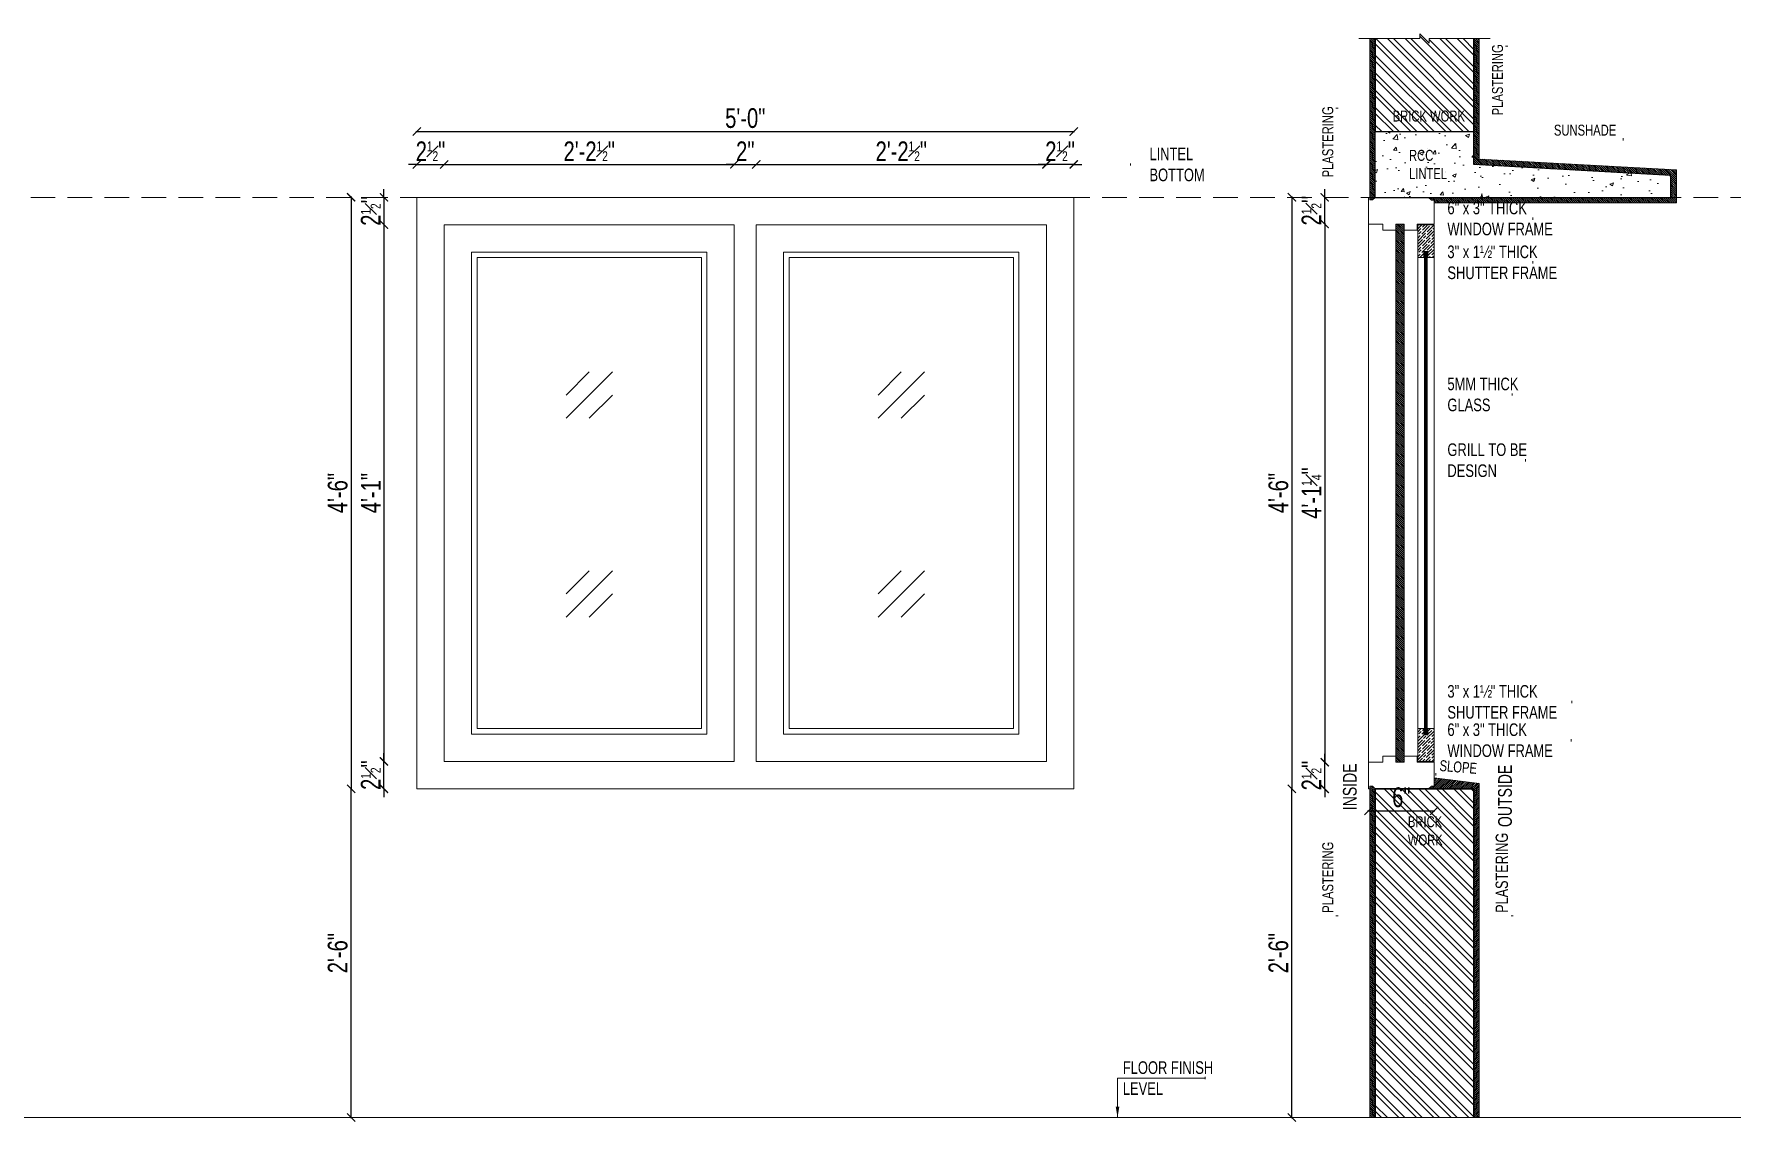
# Model space of a CAD drawing. Header units: inches. Extents: x 3365147 to 3374664, y 1380917 to 1384908.
# Drawn here: x 3372838.2 to 3372993.2, y 1381420 to 1381519.4 of the extents above; entities that cross this region are included whole.
import ezdxf

# ---------------------------------------------------------------- set-up
doc = ezdxf.new("R2010")
doc.units = ezdxf.units.IN
doc.header["$LTSCALE"] = 18
doc.header["$MEASUREMENT"] = 0
doc.header["$PDSIZE"] = -1
doc.linetypes.add('CONTINOUS', pattern=[0])
doc.linetypes.add('HIDDEN2', pattern=[0.1875, 0.125, -0.0625])
for name, color, linetype, lineweight in [('CONCRETE-00_BC', 46, 'Continuous', 25), ('CONCRETE-HATCH_BC', 43, 'Continuous', 5), ('DIM-03_BC', 1, 'Continuous', 9), ('FLOOR FINISHED LEVEL_BC', 1, 'Continuous', 20), ('GLASS-00_BC', 140, 'Continuous', 18), ('GLASS-HATCH_BC', 141, 'Continuous', 5), ('GRILL-00_BC', 150, 'CONTINOUS', 18), ('GRILL-HATCH_BC', 252, 'CONTINOUS', 5), ('LINTEL-00_BC', 41, 'HIDDEN2', 13), ('PLASTERING BAND HATCH_BC', 252, 'Continuous', 5), ('PLASTERING BAND-00_BC', 1, 'Continuous', 15), ('TEXT ARROW_BC', 4, 'Continuous', 13), ('TEXT-HEADING_BC', 2, 'Continuous', 25), ('TEXT_BC', 3, 'CONTINOUS', 18), ('WALL-00_BC', 7, 'Continuous', 30), ('WALL-9 inch BRICK HATCH_BC', 22, 'Continuous', 0), ('WALL-ZIGZAG LINE_BC', 3, 'Continuous', 13), ('WINDOWS-00_BC', 30, 'Continuous', 18), ('WINDOWS-SHUTTER_BC', 40, 'Continuous', 9), ('WINDOWS-THIN_BC', 252, 'Continuous', 5)]:
    doc.layers.add(name, color=color, linetype=linetype, lineweight=lineweight)
doc.styles.add('BC-TEXT_GENERAL', font='swisscl.ttf')
doc.styles.add('BC-WALL_DIM', font='swisscl.ttf')
doc.styles.add('BC_ROOM _DIM', font='swisscl.ttf')
doc.dimstyles.new('BC-RD2', dxfattribs={"dimscale": 0.8, "dimtxt": 6, "dimasz": 2.5, "dimexe": 4.5, "dimexo": 0, "dimgap": 1, "dimtad": 1, "dimdec": 4, "dimzin": 3, "dimdsep": 46, "dimlunit": 4, "dimtxsty": 'BC_ROOM _DIM', "dimblk": 'ARCHTICK', "dimcen": 0.0625, "dimdle": 0.25, "dimse1": 1, "dimse2": 1, "dimclrd": 8, "dimclre": 4, "dimclrt": 256, "dimadec": 0, "dimazin": 0, "dimtfac": 0.5, "dimtdec": 4, "dimtix": 1, "dimtofl": 0, "dimtmove": 2, "dimatfit": 2, "dimfxl": 0, "dimfrac": 1, "dimtolj": 1, "dimtzin": 1, "dimarcsym": 0})
doc.dimstyles.new('WALL DIM-02_BC', dxfattribs={"dimtxt": 4, "dimasz": 2, "dimexe": 4.5, "dimexo": 0, "dimgap": 1, "dimtad": 1, "dimdec": 1, "dimzin": 0, "dimdsep": 46, "dimlunit": 4, "dimtxsty": 'BC-WALL_DIM', "dimblk": 'ARCHTICK', "dimcen": 0.0625, "dimdle": 0.25, "dimse1": 1, "dimse2": 1, "dimclrd": 7, "dimclre": 4, "dimclrt": 256, "dimadec": 0, "dimazin": 0, "dimtfac": 0.5, "dimtdec": 1, "dimtix": 1, "dimtofl": 0, "dimtmove": 2, "dimatfit": 2, "dimfxl": 0, "dimfrac": 1, "dimtolj": 1, "dimtzin": 1, "dimlwd": -1, "dimarcsym": 0})

# ---------------------------------------------------------------- blocks, each defined once
blk = doc.blocks.new('ARCHTICK')
at = {"color": 0, "const_width": 0.15}
blk.add_lwpolyline([(-0.5, -0.5), (0.5, 0.5)], dxfattribs=at)
blk = doc.blocks.new('*D1562')
at = {"layer": 'Defpoints', "color": 0, "transparency": 16777216}
for p in [(3372875.62, 1381507.46), (3372873.12, 1381504.46), (3372875.62, 1381501.96)]:
    blk.add_point(p, dxfattribs=at)
at = {"layer": 'DIM-03_BC', "color": 254, "lineweight": -2, "transparency": 16777216}
for p, q in [((3372873.12, 1381507.46), (3372872.37, 1381507.46)), ((3372873.12, 1381507.46), (3372875.62, 1381507.46)), ((3372875.62, 1381507.46), (3372876.37, 1381507.46))]:
    blk.add_line(p, q, dxfattribs=at)
at = {"layer": 'DIM-03_BC', "color": 254, "lineweight": -2, "transparency": 16777216, "xscale": 0.75, "yscale": 0.75, "zscale": 0.75}
blk.add_blockref('ARCHTICK', (3372873.12, 1381507.46), dxfattribs=at)
at = {"layer": 'DIM-03_BC', "color": 254, "lineweight": -2, "transparency": 16777216, "xscale": 0.75, "yscale": 0.75, "zscale": 0.75, "rotation": 180}
blk.add_blockref('ARCHTICK', (3372875.62, 1381507.46), dxfattribs=at)
at = {"layer": 'DIM-03_BC', "transparency": 16777216, "insert": (3372874.37, 1381508.66), "char_height": 1.8, "attachment_point": 5, "style": 'BC_ROOM _DIM'}
blk.add_mtext('\\A1;2{\\H0.5x;\\S1#2;}"', dxfattribs=at)
blk = doc.blocks.new('_ArchTick')
at = {"color": 0, "linetype": 'ByBlock', "const_width": 0.15}
blk.add_lwpolyline([(-0.5, -0.5), (0.5, 0.5)], dxfattribs=at)
blk = doc.blocks.new('*D1563')
at = {"layer": 'Defpoints', "color": 0, "transparency": 16777216}
for p in [(3372902.12, 1381507.46), (3372875.62, 1381501.96), (3372902.12, 1381501.96)]:
    blk.add_point(p, dxfattribs=at)
at = {"layer": 'DIM-03_BC', "color": 254, "lineweight": -2, "transparency": 16777216}
blk.add_line((3372875.54, 1381507.46), (3372902.19, 1381507.46), dxfattribs=at)
at = {"layer": 'DIM-03_BC', "color": 254, "lineweight": -2, "transparency": 16777216, "xscale": 0.75, "yscale": 0.75, "zscale": 0.75, "rotation": 180}
blk.add_blockref('ARCHTICK', (3372875.62, 1381507.46), dxfattribs=at)
at = {"layer": 'DIM-03_BC', "color": 254, "lineweight": -2, "transparency": 16777216, "xscale": 0.75, "yscale": 0.75, "zscale": 0.75}
blk.add_blockref('ARCHTICK', (3372902.12, 1381507.46), dxfattribs=at)
at = {"layer": 'DIM-03_BC', "transparency": 16777216, "insert": (3372888.87, 1381508.66), "char_height": 1.8, "attachment_point": 5, "style": 'BC_ROOM _DIM'}
blk.add_mtext('\\A1;2\'-2{\\H0.5x;\\S1#2;}"', dxfattribs=at)
blk = doc.blocks.new('*D1564')
at = {"layer": 'Defpoints', "color": 0, "transparency": 16777216}
for p in [(3372933.12, 1381510.46), (3372873.12, 1381504.46), (3372933.12, 1381504.46)]:
    blk.add_point(p, dxfattribs=at)
at = {"layer": 'DIM-03_BC', "color": 254, "lineweight": -2, "transparency": 16777216}
blk.add_line((3372873.04, 1381510.46), (3372933.19, 1381510.46), dxfattribs=at)
at = {"layer": 'DIM-03_BC', "color": 254, "lineweight": -2, "transparency": 16777216, "xscale": 0.75, "yscale": 0.75, "zscale": 0.75, "rotation": 180}
blk.add_blockref('ARCHTICK', (3372873.12, 1381510.46), dxfattribs=at)
at = {"layer": 'DIM-03_BC', "color": 254, "lineweight": -2, "transparency": 16777216, "xscale": 0.75, "yscale": 0.75, "zscale": 0.75}
blk.add_blockref('ARCHTICK', (3372933.12, 1381510.46), dxfattribs=at)
at = {"layer": 'DIM-03_BC', "transparency": 16777216, "insert": (3372903.12, 1381511.68), "char_height": 1.8, "attachment_point": 5, "style": 'BC_ROOM _DIM'}
blk.add_mtext('\\A1;5\'-0"', dxfattribs=at)
blk = doc.blocks.new('*D1565')
at = {"layer": 'Defpoints', "color": 0, "transparency": 16777216}
for p in [(3372873.12, 1381504.46), (3372870.12, 1381501.96), (3372875.62, 1381501.96)]:
    blk.add_point(p, dxfattribs=at)
at = {"layer": 'DIM-03_BC', "color": 254, "lineweight": -2, "transparency": 16777216}
for p, q in [((3372870.12, 1381504.46), (3372870.12, 1381505.21)), ((3372870.12, 1381504.46), (3372870.12, 1381501.96)), ((3372870.12, 1381501.96), (3372870.12, 1381501.21))]:
    blk.add_line(p, q, dxfattribs=at)
at = {"layer": 'DIM-03_BC', "color": 254, "lineweight": -2, "transparency": 16777216, "xscale": 0.75, "yscale": 0.75, "zscale": 0.75}
for p, rotation in [((3372870.12, 1381504.46), 270), ((3372870.12, 1381501.96), 90)]:
    blk.add_blockref('ARCHTICK', p, dxfattribs=dict(at, rotation=rotation))
at = {"layer": 'DIM-03_BC', "transparency": 16777216, "insert": (3372868.91, 1381503.21), "char_height": 1.8, "attachment_point": 5, "rotation": 90, "style": 'BC_ROOM _DIM'}
blk.add_mtext('\\A1;2{\\H0.5x;\\S1#2;}"', dxfattribs=at)
blk = doc.blocks.new('*D1566')
at = {"layer": 'Defpoints', "color": 0, "transparency": 16777216}
for p in [(3372875.62, 1381501.96), (3372870.12, 1381452.96), (3372875.62, 1381452.96)]:
    blk.add_point(p, dxfattribs=at)
at = {"layer": 'DIM-03_BC', "color": 254, "lineweight": -2, "transparency": 16777216}
blk.add_line((3372870.12, 1381502.03), (3372870.12, 1381452.88), dxfattribs=at)
at = {"layer": 'DIM-03_BC', "color": 254, "lineweight": -2, "transparency": 16777216, "xscale": 0.75, "yscale": 0.75, "zscale": 0.75}
for p, rotation in [((3372870.12, 1381501.96), 90), ((3372870.12, 1381452.96), 270)]:
    blk.add_blockref('ARCHTICK', p, dxfattribs=dict(at, rotation=rotation))
at = {"layer": 'DIM-03_BC', "transparency": 16777216, "insert": (3372868.92, 1381477.46), "char_height": 1.8, "attachment_point": 5, "rotation": 90, "style": 'BC_ROOM _DIM'}
blk.add_mtext('\\A1;4\'-1"', dxfattribs=at)
blk = doc.blocks.new('*D1567')
at = {"layer": 'Defpoints', "color": 0, "transparency": 16777216}
for p in [(3372873.12, 1381504.46), (3372867.12, 1381450.46), (3372873.12, 1381450.46)]:
    blk.add_point(p, dxfattribs=at)
at = {"layer": 'DIM-03_BC', "color": 254, "lineweight": -2, "transparency": 16777216}
blk.add_line((3372867.12, 1381504.53), (3372867.12, 1381450.38), dxfattribs=at)
at = {"layer": 'DIM-03_BC', "color": 254, "lineweight": -2, "transparency": 16777216, "xscale": 0.75, "yscale": 0.75, "zscale": 0.75}
for p, rotation in [((3372867.12, 1381504.46), 90), ((3372867.12, 1381450.46), 270)]:
    blk.add_blockref('ARCHTICK', p, dxfattribs=dict(at, rotation=rotation))
at = {"layer": 'DIM-03_BC', "transparency": 16777216, "insert": (3372865.9, 1381477.46), "char_height": 1.8, "attachment_point": 5, "rotation": 90, "style": 'BC_ROOM _DIM'}
blk.add_mtext('\\A1;4\'-6"', dxfattribs=at)
blk = doc.blocks.new('*D1568')
at = {"layer": 'Defpoints', "color": 0, "transparency": 16777216}
for p in [(3372870.12, 1381452.96), (3372875.62, 1381452.96), (3372873.12, 1381450.46)]:
    blk.add_point(p, dxfattribs=at)
at = {"layer": 'DIM-03_BC', "color": 254, "lineweight": -2, "transparency": 16777216}
for p, q in [((3372870.12, 1381452.96), (3372870.12, 1381453.71)), ((3372870.12, 1381450.46), (3372870.12, 1381452.96)), ((3372870.12, 1381450.46), (3372870.12, 1381449.71))]:
    blk.add_line(p, q, dxfattribs=at)
at = {"layer": 'DIM-03_BC', "color": 254, "lineweight": -2, "transparency": 16777216, "xscale": 0.75, "yscale": 0.75, "zscale": 0.75}
for p, rotation in [((3372870.12, 1381452.96), 270), ((3372870.12, 1381450.46), 90)]:
    blk.add_blockref('ARCHTICK', p, dxfattribs=dict(at, rotation=rotation))
at = {"layer": 'DIM-03_BC', "transparency": 16777216, "insert": (3372868.91, 1381451.71), "char_height": 1.8, "attachment_point": 5, "rotation": 90, "style": 'BC_ROOM _DIM'}
blk.add_mtext('\\A1;2{\\H0.5x;\\S1#2;}"', dxfattribs=at)
blk = doc.blocks.new('*D1569')
at = {"layer": 'Defpoints', "color": 0, "transparency": 16777216}
for p in [(3372867.12, 1381450.46), (3372873.12, 1381450.46), (3372879.12, 1381420.46)]:
    blk.add_point(p, dxfattribs=at)
at = {"layer": 'DIM-03_BC', "color": 254, "lineweight": -2, "transparency": 16777216}
blk.add_line((3372867.12, 1381420.38), (3372867.12, 1381450.53), dxfattribs=at)
at = {"layer": 'DIM-03_BC', "color": 254, "lineweight": -2, "transparency": 16777216, "xscale": 0.75, "yscale": 0.75, "zscale": 0.75}
for p, rotation in [((3372867.12, 1381450.46), 90), ((3372867.12, 1381420.46), 270)]:
    blk.add_blockref('ARCHTICK', p, dxfattribs=dict(at, rotation=rotation))
at = {"layer": 'DIM-03_BC', "transparency": 16777216, "insert": (3372865.9, 1381435.46), "char_height": 1.8, "attachment_point": 5, "rotation": 90, "style": 'BC_ROOM _DIM'}
blk.add_mtext('\\A1;2\'-6"', dxfattribs=at)
blk = doc.blocks.new('*D1570')
at = {"layer": 'Defpoints', "color": 0, "transparency": 16777216}
for p in [(3372930.62, 1381507.46), (3372933.12, 1381504.46), (3372930.62, 1381501.96)]:
    blk.add_point(p, dxfattribs=at)
at = {"layer": 'DIM-03_BC', "color": 254, "lineweight": -2, "transparency": 16777216}
for p, q in [((3372930.62, 1381507.46), (3372929.87, 1381507.46)), ((3372933.12, 1381507.46), (3372930.62, 1381507.46)), ((3372933.12, 1381507.46), (3372933.87, 1381507.46))]:
    blk.add_line(p, q, dxfattribs=at)
at = {"layer": 'DIM-03_BC', "color": 254, "lineweight": -2, "transparency": 16777216, "xscale": 0.75, "yscale": 0.75, "zscale": 0.75}
blk.add_blockref('ARCHTICK', (3372930.62, 1381507.46), dxfattribs=at)
at = {"layer": 'DIM-03_BC', "color": 254, "lineweight": -2, "transparency": 16777216, "xscale": 0.75, "yscale": 0.75, "zscale": 0.75, "rotation": 180}
blk.add_blockref('ARCHTICK', (3372933.12, 1381507.46), dxfattribs=at)
at = {"layer": 'DIM-03_BC', "transparency": 16777216, "insert": (3372931.87, 1381508.66), "char_height": 1.8, "attachment_point": 5, "style": 'BC_ROOM _DIM'}
blk.add_mtext('\\A1;2{\\H0.5x;\\S1#2;}"', dxfattribs=at)
blk = doc.blocks.new('*D1575')
at = {"layer": 'Defpoints', "color": 0, "transparency": 16777216}
for p in [(3372904.12, 1381507.46), (3372902.12, 1381501.96), (3372904.12, 1381501.96)]:
    blk.add_point(p, dxfattribs=at)
at = {"layer": 'DIM-03_BC', "color": 254, "lineweight": -2, "transparency": 16777216}
for p, q in [((3372902.12, 1381507.46), (3372901.37, 1381507.46)), ((3372902.12, 1381507.46), (3372904.12, 1381507.46)), ((3372904.12, 1381507.46), (3372904.87, 1381507.46))]:
    blk.add_line(p, q, dxfattribs=at)
at = {"layer": 'DIM-03_BC', "color": 254, "lineweight": -2, "transparency": 16777216, "xscale": 0.75, "yscale": 0.75, "zscale": 0.75}
blk.add_blockref('ARCHTICK', (3372902.12, 1381507.46), dxfattribs=at)
at = {"layer": 'DIM-03_BC', "color": 254, "lineweight": -2, "transparency": 16777216, "xscale": 0.75, "yscale": 0.75, "zscale": 0.75, "rotation": 180}
blk.add_blockref('ARCHTICK', (3372904.12, 1381507.46), dxfattribs=at)
at = {"layer": 'DIM-03_BC', "transparency": 16777216, "insert": (3372903.12, 1381508.66), "char_height": 1.8, "attachment_point": 5, "style": 'BC_ROOM _DIM'}
blk.add_mtext('\\A1;2"', dxfattribs=at)
blk = doc.blocks.new('*D1576')
at = {"layer": 'Defpoints', "color": 0, "transparency": 16777216}
for p in [(3372966.04, 1381450.71), (3372960.04, 1381450.46), (3372966.04, 1381448.46)]:
    blk.add_point(p, dxfattribs=at)
at = {"layer": 'DIM-03_BC', "color": 254, "lineweight": -2, "transparency": 16777216}
blk.add_line((3372959.96, 1381448.46), (3372966.11, 1381448.46), dxfattribs=at)
at = {"layer": 'DIM-03_BC', "color": 254, "lineweight": -2, "transparency": 16777216, "xscale": 0.75, "yscale": 0.75, "zscale": 0.75, "rotation": 180}
blk.add_blockref('ARCHTICK', (3372960.04, 1381448.46), dxfattribs=at)
at = {"layer": 'DIM-03_BC', "color": 254, "lineweight": -2, "transparency": 16777216, "xscale": 0.75, "yscale": 0.75, "zscale": 0.75}
blk.add_blockref('ARCHTICK', (3372966.04, 1381448.46), dxfattribs=at)
at = {"layer": 'DIM-03_BC', "transparency": 16777216, "insert": (3372963.04, 1381449.68), "char_height": 1.8, "attachment_point": 5, "style": 'BC_ROOM _DIM'}
blk.add_mtext('\\A1;6"', dxfattribs=at)
blk = doc.blocks.new('*D1577')
at = {"layer": 'Defpoints', "color": 0, "transparency": 16777216}
for p in [(3372960.04, 1381504.46), (3372953.04, 1381450.46), (3372960.04, 1381450.46)]:
    blk.add_point(p, dxfattribs=at)
at = {"layer": 'DIM-03_BC', "color": 254, "lineweight": -2, "transparency": 16777216}
blk.add_line((3372953.04, 1381504.53), (3372953.04, 1381450.38), dxfattribs=at)
at = {"layer": 'DIM-03_BC', "color": 254, "lineweight": -2, "transparency": 16777216, "xscale": 0.75, "yscale": 0.75, "zscale": 0.75}
for p, rotation in [((3372953.04, 1381504.46), 90), ((3372953.04, 1381450.46), 270)]:
    blk.add_blockref('ARCHTICK', p, dxfattribs=dict(at, rotation=rotation))
at = {"layer": 'DIM-03_BC', "transparency": 16777216, "insert": (3372951.82, 1381477.46), "char_height": 1.8, "attachment_point": 5, "rotation": 90, "style": 'BC_ROOM _DIM'}
blk.add_mtext('\\A1;4\'-6"', dxfattribs=at)
blk = doc.blocks.new('*D1578')
at = {"layer": 'Defpoints', "color": 0, "transparency": 16777216}
for p in [(3372960.04, 1381502.02), (3372956.04, 1381452.89), (3372960.04, 1381452.89)]:
    blk.add_point(p, dxfattribs=at)
at = {"layer": 'DIM-03_BC', "color": 254, "lineweight": -2, "transparency": 16777216}
blk.add_line((3372956.04, 1381502.09), (3372956.04, 1381452.82), dxfattribs=at)
at = {"layer": 'DIM-03_BC', "color": 254, "lineweight": -2, "transparency": 16777216, "xscale": 0.75, "yscale": 0.75, "zscale": 0.75}
for p, rotation in [((3372956.04, 1381502.02), 90), ((3372956.04, 1381452.89), 270)]:
    blk.add_blockref('ARCHTICK', p, dxfattribs=dict(at, rotation=rotation))
at = {"layer": 'DIM-03_BC', "transparency": 16777216, "insert": (3372954.84, 1381477.46), "char_height": 1.8, "attachment_point": 5, "rotation": 90, "style": 'BC_ROOM _DIM'}
blk.add_mtext('\\A1;4\'-1{\\H0.5x;\\S1#4;}"', dxfattribs=at)
blk = doc.blocks.new('*D1579')
at = {"layer": 'Defpoints', "color": 0, "transparency": 16777216}
for p in [(3372956.04, 1381504.46), (3372960.04, 1381504.46), (3372960.04, 1381502.02)]:
    blk.add_point(p, dxfattribs=at)
at = {"layer": 'DIM-03_BC', "color": 254, "lineweight": -2, "transparency": 16777216}
for p, q in [((3372956.04, 1381504.46), (3372956.04, 1381505.21)), ((3372956.04, 1381502.02), (3372956.04, 1381504.46)), ((3372956.04, 1381502.02), (3372956.04, 1381501.27))]:
    blk.add_line(p, q, dxfattribs=at)
at = {"layer": 'DIM-03_BC', "color": 254, "lineweight": -2, "transparency": 16777216, "xscale": 0.75, "yscale": 0.75, "zscale": 0.75}
for p, rotation in [((3372956.04, 1381504.46), 270), ((3372956.04, 1381502.02), 90)]:
    blk.add_blockref('ARCHTICK', p, dxfattribs=dict(at, rotation=rotation))
at = {"layer": 'DIM-03_BC', "transparency": 16777216, "insert": (3372954.83, 1381503.24), "char_height": 1.8, "attachment_point": 5, "rotation": 90, "style": 'BC_ROOM _DIM'}
blk.add_mtext('\\A1;2{\\H0.5x;\\S1#2;}"', dxfattribs=at)
blk = doc.blocks.new('*D1580')
at = {"layer": 'Defpoints', "color": 0, "transparency": 16777216}
for p in [(3372956.04, 1381452.89), (3372960.04, 1381452.89), (3372960.04, 1381450.46)]:
    blk.add_point(p, dxfattribs=at)
at = {"layer": 'DIM-03_BC', "color": 254, "lineweight": -2, "transparency": 16777216}
for p, q in [((3372956.04, 1381452.89), (3372956.04, 1381453.64)), ((3372956.04, 1381450.46), (3372956.04, 1381452.89)), ((3372956.04, 1381450.46), (3372956.04, 1381449.71))]:
    blk.add_line(p, q, dxfattribs=at)
at = {"layer": 'DIM-03_BC', "color": 254, "lineweight": -2, "transparency": 16777216, "xscale": 0.75, "yscale": 0.75, "zscale": 0.75}
for p, rotation in [((3372956.04, 1381452.89), 270), ((3372956.04, 1381450.46), 90)]:
    blk.add_blockref('ARCHTICK', p, dxfattribs=dict(at, rotation=rotation))
at = {"layer": 'DIM-03_BC', "transparency": 16777216, "insert": (3372954.83, 1381451.67), "char_height": 1.8, "attachment_point": 5, "rotation": 90, "style": 'BC_ROOM _DIM'}
blk.add_mtext('\\A1;2{\\H0.5x;\\S1#2;}"', dxfattribs=at)
blk = doc.blocks.new('*D1581')
at = {"layer": 'Defpoints', "color": 0, "transparency": 16777216}
for p in [(3372953.04, 1381450.46), (3372960.04, 1381450.46), (3372960.04, 1381420.46)]:
    blk.add_point(p, dxfattribs=at)
at = {"layer": 'DIM-03_BC', "color": 254, "lineweight": -2, "transparency": 16777216}
blk.add_line((3372953.04, 1381420.38), (3372953.04, 1381450.53), dxfattribs=at)
at = {"layer": 'DIM-03_BC', "color": 254, "lineweight": -2, "transparency": 16777216, "xscale": 0.75, "yscale": 0.75, "zscale": 0.75}
for p, rotation in [((3372953.04, 1381450.46), 90), ((3372953.04, 1381420.46), 270)]:
    blk.add_blockref('ARCHTICK', p, dxfattribs=dict(at, rotation=rotation))
at = {"layer": 'DIM-03_BC', "transparency": 16777216, "insert": (3372951.82, 1381435.46), "char_height": 1.8, "attachment_point": 5, "rotation": 90, "style": 'BC_ROOM _DIM'}
blk.add_mtext('\\A1;2\'-6"', dxfattribs=at)
blk = doc.blocks.new('*D1673')
at = {"layer": 'Defpoints', "color": 0, "transparency": 16777216}
for p in [(3372930.62, 1381507.46), (3372904.12, 1381501.96), (3372930.62, 1381501.96)]:
    blk.add_point(p, dxfattribs=at)
at = {"layer": 'DIM-03_BC', "color": 254, "lineweight": -2, "transparency": 16777216}
blk.add_line((3372904.04, 1381507.46), (3372930.69, 1381507.46), dxfattribs=at)
at = {"layer": 'DIM-03_BC', "color": 254, "lineweight": -2, "transparency": 16777216, "xscale": 0.75, "yscale": 0.75, "zscale": 0.75, "rotation": 180}
blk.add_blockref('ARCHTICK', (3372904.12, 1381507.46), dxfattribs=at)
at = {"layer": 'DIM-03_BC', "color": 254, "lineweight": -2, "transparency": 16777216, "xscale": 0.75, "yscale": 0.75, "zscale": 0.75}
blk.add_blockref('ARCHTICK', (3372930.62, 1381507.46), dxfattribs=at)
at = {"layer": 'DIM-03_BC', "transparency": 16777216, "insert": (3372917.37, 1381508.66), "char_height": 1.8, "attachment_point": 5, "style": 'BC_ROOM _DIM'}
blk.add_mtext('\\A1;2\'-2{\\H0.5x;\\S1#2;}"', dxfattribs=at)

msp = doc.modelspace()

# ---------------------------------------------------------------- hatches: boundary and pattern name
at = {"layer": 'CONCRETE-HATCH_BC', "transparency": 33554687}
h = msp.add_hatch(dxfattribs=at)
h.set_pattern_fill('AR-CONC', color=256, scale=0.5)
h.set_pattern_definition([(50, (3397011.331, 1389680.3642), (3.5863009, -0.31376067), [0.375, -4.125]), (355, (3397011.331, 1389680.3642), (-0.69375667, 3.76096067), [0.3, -3.3]), (100.451444, (3397011.63, 1389680.338), (2.89254423, 3.44719995), [0.31870096, -3.50571056]), (46.1842, (3397011.331, 1389681.364), (5.33620665, -0.8275964), [0.5625, -6.1875]), (96.635635, (3397011.7757, 1389681.295), (4.6733097, 4.870593), [0.4780517, -5.2585688]), (351.184164, (3397011.331, 1389681.364), (4.6733097, 4.870593), [0.45, -4.95]), (21, (3397011.831, 1389681.1142), (2.98453526, -2.01309445), [0.375, -4.125]), (326, (3397011.831, 1389681.1142), (1.21657666, 3.6257502), [0.3, -3.3]), (71.451445, (3397012.0797, 1389680.9464), (4.2011119, 1.61265576), [0.31870095, -3.50571056]), (37.5, (3397011.331, 1389680.3642), (0.060799277, 1.66446927), [0, -3.26, 0, -3.35, 0, -3.3125]), (7.5, (3397011.331, 1389680.3642), (1.31534769, 1.97205856), [0, -1.91, 0, -3.185, 0, -1.2625]), (327.5, (3397010.216, 1389680.3642), (2.66911218, -0.11277436), [0, -1.25, 0, -3.9, 0, -5.175]), (317.5, (3397009.716, 1389680.3642), (2.91593085, 0.50052491), [0, -1.625, 0, -2.59, 0, -3.675])])
h.paths.add_polyline_path([(3372969.66207, 1381510.4553), (3372960.66207, 1381510.4553), (3372960.66207, 1381504.4553), (3372987.66207, 1381504.4553), (3372987.60669, 1381506.45838), (3372969.66207, 1381507.4553)])
at = {"layer": 'GLASS-HATCH_BC', "transparency": 33554687}
h = msp.add_hatch(dxfattribs=at)
h.set_pattern_fill('ANSI31', color=256, scale=0.75, angle=-90)
h.set_pattern_definition([(315, (3477067.42956, 1140061.75498), (0.066291260736, 0.066291260736), [])])
h.paths.add_polyline_path([(3372965.16207, 1381455.4553), (3372965.41207, 1381455.4553), (3372965.41207, 1381499.4553), (3372965.16207, 1381499.4553)])
at = {"layer": 'GRILL-HATCH_BC', "transparency": 33554687}
h = msp.add_hatch(dxfattribs=at)
h.set_pattern_fill('ANSI31', color=256, angle=-90)
h.set_pattern_definition([(315, (3477066.99206, 1140053.25498), (0.08838834765, 0.08838834765), [])])
h.paths.add_polyline_path([(3372962.53707, 1381452.8928), (3372963.28707, 1381452.8928), (3372963.28707, 1381502.0178), (3372962.53707, 1381502.0178)])
at = {"layer": 'PLASTERING BAND HATCH_BC', "transparency": 33554687}
h = msp.add_hatch(dxfattribs=at)
h.set_pattern_fill('ANSI31', color=256, angle=-90)
h.set_pattern_definition([(315, (3372960.43192, 1381508.18031), (0.08838835, 0.08838835), [])])
h.paths.add_polyline_path([(3372970.16207, 1381518.94934), (3372969.66207, 1381518.94934), (3372969.66207, 1381507.4553), (3372987.66207, 1381506.4553), (3372987.66207, 1381504.4553), (3372965.53707, 1381504.4553), (3372965.78707, 1381504.2053), (3372966.03707, 1381504.2053), (3372966.03707, 1381503.9553), (3372988.16207, 1381503.9553), (3372988.16207, 1381506.9553), (3372970.16207, 1381507.9553)])
h.paths.add_polyline_path([(3372960.66207, 1381518.94934), (3372960.16207, 1381518.94934), (3372960.16207, 1381504.4553), (3372960.16207, 1381504.2153), (3372960.41207, 1381504.2153), (3372960.66207, 1381504.4553)])
h = msp.add_hatch(dxfattribs=at)
h.set_pattern_fill('ANSI31', color=256, angle=-90)
h.set_pattern_definition([(315, (3376162.85069, 1380313.90833), (0.0883883476, 0.0883883476), [])])
h.paths.add_polyline_path([(3372960.16207, 1381420.4553), (3372960.66207, 1381420.4553), (3372960.66207, 1381450.4553), (3372960.41207, 1381450.6953), (3372960.16207, 1381450.6953)])
h = msp.add_hatch(dxfattribs=at)
h.set_pattern_fill('ANSI31', color=256)
h.set_pattern_definition([(45, (3376162.85069, 1380313.90833), (-0.0883883476, 0.0883883476), [])])
h.paths.add_polyline_path([(3372969.66207, 1381420.4553), (3372970.16207, 1381420.4553), (3372970.16207, 1381450.9553), (3372966.03707, 1381451.4553), (3372966.03707, 1381450.7053), (3372965.78707, 1381450.7053), (3372965.53707, 1381450.4553), (3372969.66207, 1381450.4553)])
at = {"layer": 'WALL-9 inch BRICK HATCH_BC', "transparency": 33554687}
h = msp.add_hatch(dxfattribs=at)
h.set_pattern_fill('ANSI32', color=256, scale=3, angle=-90)
h.set_pattern_definition([(315, (3370110.0825, 1380705.539), (0.79549513, 0.79549513), []), (315, (3370110.0825, 1380705.0086), (0.79549513, 0.79549513), [])])
h.paths.add_polyline_path([(3372960.66207, 1381510.4553), (3372969.66207, 1381510.4553), (3372969.66207, 1381518.94934), (3372965.58395, 1381518.94934), (3372965.58395, 1381518.52747), (3372964.7402, 1381519.37122), (3372964.7402, 1381518.94934), (3372960.66207, 1381518.94934)])
h = msp.add_hatch(dxfattribs=at)
h.set_pattern_fill('ANSI32', color=256, scale=3, angle=-90)
h.set_pattern_definition([(315, (3366907.8939, 1381866.0859), (0.79549513, 0.79549513), []), (315, (3366907.8939, 1381865.5556), (0.79549513, 0.79549513), [])])
h.paths.add_polyline_path([(3372960.66207, 1381420.4553), (3372969.66207, 1381420.4553), (3372969.66207, 1381450.4553), (3372960.66207, 1381450.4553)])
at = {"layer": 'WINDOWS-THIN_BC', "transparency": 33554687}
h = msp.add_hatch(dxfattribs=at)
h.set_pattern_fill('GOST_WOOD', color=256, scale=0.1, angle=-45)
h.set_pattern_definition([(45, (3477067.49206, 1140075.1205), (0.4242640687, -0.4242640687), [1, -0.2]), (45, (3477067.49206, 1140074.83766), (0.4242640687, -0.4242640687), [0.6, -0.15, 0.3, -0.15]), (45, (3477067.42135, 1140074.4841), (0.4242640687, -0.4242640687), [1, -0.2])])
h.paths.add_polyline_path([(3372964.53707, 1381501.9553), (3372964.53707, 1381498.9553), (3372965.09957, 1381498.9553), (3372965.09957, 1381499.5178), (3372965.47457, 1381499.5178), (3372965.47457, 1381498.9553), (3372966.03707, 1381498.9553), (3372966.03707, 1381501.9553)])
h = msp.add_hatch(dxfattribs=at)
h.set_pattern_fill('GOST_WOOD', color=256, scale=0.1, angle=-45)
h.set_pattern_definition([(45, (3477067.49206, 1140027.755), (0.4242640687, -0.4242640687), [1, -0.2]), (45, (3477067.49206, 1140027.47213), (0.4242640687, -0.4242640687), [0.6, -0.15, 0.3, -0.15]), (45, (3477067.42135, 1140027.1186), (0.4242640687, -0.4242640687), [1, -0.2])])
h.paths.add_polyline_path([(3372964.53707, 1381452.9553), (3372964.53707, 1381455.9553), (3372965.09957, 1381455.9553), (3372965.09957, 1381455.3928), (3372965.47457, 1381455.3928), (3372965.47457, 1381455.9553), (3372966.03707, 1381455.9553), (3372966.03707, 1381452.9553)])

# ---------------------------------------------------------------- linework, layer by layer
at = {"layer": 'CONCRETE-00_BC', "transparency": 33554687}
for p, q in [((3372960.66207, 1381504.4553), (3372960.66207, 1381510.4553)), ((3372960.66207, 1381510.4553), (3372969.66207, 1381510.4553)), ((3372969.66207, 1381507.4553), (3372969.66207, 1381510.4553)), ((3372987.66207, 1381506.4553), (3372969.66207, 1381507.4553)), ((3372987.66207, 1381504.4553), (3372987.66207, 1381506.4553)), ((3372960.66207, 1381504.4553), (3372987.66207, 1381504.4553))]:
    msp.add_line(p, q, dxfattribs=at)
at = {"layer": 'FLOOR FINISHED LEVEL_BC', "transparency": 33554687}
msp.add_line((3372405.85388, 1381420.4553), (3373535.0443, 1381420.4553), dxfattribs=at)
at = {"layer": 'GLASS-00_BC', "transparency": 33554687}
for p, q in [((3372886.74631, 1381484.28925), (3372890.98895, 1381488.53189)), ((3372886.74631, 1381486.41057), (3372888.86763, 1381488.53189)), ((3372915.24631, 1381484.28925), (3372919.48895, 1381488.53189)), ((3372915.24631, 1381486.41057), (3372917.36763, 1381488.53189)), ((3372888.86763, 1381484.28925), (3372890.98895, 1381486.41057)), ((3372917.36763, 1381484.28925), (3372919.48895, 1381486.41057)), ((3372886.74631, 1381466.12975), (3372890.98895, 1381470.37239)), ((3372886.74631, 1381468.25107), (3372888.86763, 1381470.37239)), ((3372915.24631, 1381466.12975), (3372919.48895, 1381470.37239)), ((3372915.24631, 1381468.25107), (3372917.36763, 1381470.37239)), ((3372888.86763, 1381466.12975), (3372890.98895, 1381468.25107)), ((3372917.36763, 1381466.12975), (3372919.48895, 1381468.25107))]:
    msp.add_line(p, q, dxfattribs=at)
msp.add_lwpolyline([(3372965.16207, 1381499.4553), (3372965.16207, 1381455.4553), (3372965.41207, 1381455.4553), (3372965.41207, 1381499.4553)], close=True, dxfattribs=at)
at = {"layer": 'GRILL-00_BC', "transparency": 33554687}
for p, q in [((3372962.53707, 1381452.8928), (3372962.53707, 1381502.0178)), ((3372962.53707, 1381502.0178), (3372963.28707, 1381502.0178)), ((3372963.28707, 1381452.8928), (3372963.28707, 1381502.0178)), ((3372962.53707, 1381452.8928), (3372963.28707, 1381452.8928))]:
    msp.add_line(p, q, dxfattribs=at)
at = {"layer": 'LINTEL-00_BC', "transparency": 33554687}
msp.add_line((3372405.85388, 1381504.4553), (3373535.04429, 1381504.4553), dxfattribs=at)
at = {"layer": 'PLASTERING BAND-00_BC', "transparency": 33554687}
for p, q in [((3372960.16207, 1381504.4553), (3372960.16207, 1381518.94934)), ((3372970.16207, 1381507.9553), (3372970.16207, 1381518.94934)), ((3372970.16207, 1381507.9553), (3372988.16207, 1381506.9553)), ((3372988.16207, 1381503.9553), (3372988.16207, 1381506.9553)), ((3372966.03707, 1381503.9553), (3372988.16207, 1381503.9553)), ((3372966.03707, 1381451.4553), (3372970.16207, 1381450.9553)), ((3372970.16207, 1381450.9553), (3372970.16207, 1381420.4553)), ((3372960.16207, 1381450.4553), (3372960.16207, 1381420.4553))]:
    msp.add_line(p, q, dxfattribs=at)
at = {"layer": 'TEXT ARROW_BC', "transparency": 33554687}
for p, q in [((3372972.76568, 1381518.25498), (3372972.56568, 1381518.25498)), ((3372957.06207, 1381512.59013), (3372957.26207, 1381512.59013)), ((3372983.29131, 1381509.84924), (3372983.29131, 1381509.64924)), ((3372938.31458, 1381507.5553), (3372938.31458, 1381507.3553)), ((3372975.06439, 1381502.6178), (3372975.06439, 1381502.4178)), ((3372975.06439, 1381498.6178), (3372975.06439, 1381498.4178)), ((3372973.16586, 1381486.5553), (3372973.16586, 1381486.3553)), ((3372974.38711, 1381480.5553), (3372974.38711, 1381480.3553)), ((3372978.61823, 1381458.2928), (3372978.61823, 1381458.4928)), ((3372978.54047, 1381454.7928), (3372978.54047, 1381454.9928)), ((3372966.20476, 1381451.87876), (3372966.18849, 1381451.67942)), ((3372957.06207, 1381438.86689), (3372957.26207, 1381438.86689)), ((3372973.26207, 1381438.86689), (3372973.06207, 1381438.86689)), ((3372945.1237, 1381423.95303), (3372945.1237, 1381424.15303))]:
    msp.add_line(p, q, dxfattribs=at)
for points in [[(3372969.66568, 1381511.66776, 0, 0.2, 0), (3372970.36568, 1381511.66776, 0, 0, 0), (3372972.66568, 1381511.66776, 0, 0, 0), (3372972.66568, 1381518.25498, 0, 0, 0)], [(3372960.16207, 1381506.00291, 0, 0.2, 0), (3372959.46207, 1381506.00291, 0, 0, 0), (3372957.16207, 1381506.00291, 0, 0, 0), (3372957.16207, 1381512.59013, 0, 0, 0)], [(3372976.7041, 1381506.74924, 0, 0.2, 0), (3372976.7041, 1381507.44924, 0, 0, 0), (3372976.7041, 1381509.74924, 0, 0, 0), (3372983.29131, 1381509.74924, 0, 0, 0)], [(3372939.76248, 1381504.4553, 0, 0.2, 0), (3372939.76248, 1381505.1553, 0, 0, 0), (3372939.76248, 1381507.4553, 0, 0, 0), (3372938.31458, 1381507.4553, 0, 0, 0)], [(3372966.03707, 1381502.5178, 0, 0.2, 0), (3372966.73707, 1381502.5178, 0, 0, 0), (3372975.06439, 1381502.5178, 0, 0, 0)], [(3372966.03707, 1381500.6183, 0, 0.2, 0), (3372966.38707, 1381500.01208, 0, 0, 0), (3372967.2498, 1381498.5178, 0, 0, 0), (3372975.06439, 1381498.5178, 0, 0, 0)], [(3372965.47457, 1381486.4553, 0, 0.2, 0), (3372966.17457, 1381486.4553, 0, 0, 0), (3372973.16586, 1381486.4553, 0, 0, 0)], [(3372962.26744, 1381480.4553, 0, 0.2, 0), (3372962.96744, 1381480.4553, 0, 0, 0), (3372974.38711, 1381480.4553, 0, 0, 0)], [(3372966.03707, 1381455.06087, 0, 0.2, 0), (3372966.27649, 1381455.71865, 0, 0, 0), (3372967.2498, 1381458.3928, 0, 0, 0), (3372978.61823, 1381458.3928, 0, 0, 0)], [(3372966.03707, 1381452.2921, 0, 0.2, 0), (3372966.33291, 1381452.92652, 0, 0, 0), (3372967.2498, 1381454.8928, 0, 0, 0), (3372978.54047, 1381454.8928, 0, 0, 0)], [(3372970.56672, 1381451.42234, 0, 0.2, 0), (3372969.86904, 1381451.4793, 0, 0, 0), (3372966.19663, 1381451.77909, 0, 0, 0)], [(3372960.16207, 1381445.4541, 0, 0.2, 0), (3372959.46207, 1381445.4541, 0, 0, 0), (3372957.16207, 1381445.4541, 0, 0, 0), (3372957.16207, 1381438.86689, 0, 0, 0)], [(3372970.16207, 1381445.4541, 0, 0.2, 0), (3372970.86207, 1381445.4541, 0, 0, 0), (3372973.16207, 1381445.4541, 0, 0, 0), (3372973.16207, 1381438.86689, 0, 0, 0)]]:
    msp.add_lwpolyline(points, format="xyseb", dxfattribs=at)
at = {"layer": 'WALL-00_BC', "transparency": 33554687}
for p, q in [((3372960.66207, 1381510.4553), (3372960.66207, 1381518.94934)), ((3372969.66207, 1381510.4553), (3372969.66207, 1381518.94934)), ((3372960.66207, 1381450.4553), (3372969.66207, 1381450.4553)), ((3372960.66207, 1381450.4553), (3372960.66207, 1381420.4553)), ((3372969.66207, 1381450.4553), (3372969.66207, 1381420.4553))]:
    msp.add_line(p, q, dxfattribs=at)
at = {"layer": 'WALL-ZIGZAG LINE_BC', "transparency": 33554687}
msp.add_lwpolyline([(3372971.16207, 1381518.94934), (3372965.58395, 1381518.94934), (3372965.58395, 1381518.52747), (3372964.7402, 1381519.37122), (3372964.7402, 1381518.94934), (3372959.16207, 1381518.94934)], dxfattribs=at)
at = {"layer": 'WINDOWS-00_BC', "transparency": 33554687}
for points in [[(3372873.11763, 1381504.4553), (3372933.11763, 1381504.4553), (3372933.11763, 1381450.4553), (3372873.11763, 1381450.4553)], [(3372875.61763, 1381501.9553), (3372902.11763, 1381501.9553), (3372902.11763, 1381452.9553), (3372875.61763, 1381452.9553)], [(3372930.61763, 1381501.9553), (3372904.11763, 1381501.9553), (3372904.11763, 1381452.9553), (3372930.61763, 1381452.9553)]]:
    msp.add_lwpolyline(points, close=True, dxfattribs=at)
for points in [[(3372963.28707, 1381501.4553), (3372964.47457, 1381501.4553), (3372964.47457, 1381502.0178), (3372966.03707, 1381502.0178), (3372966.03707, 1381504.2053), (3372965.78707, 1381504.2053), (3372965.53707, 1381504.4553), (3372960.66207, 1381504.4553), (3372960.41207, 1381504.2153), (3372960.16207, 1381504.2153), (3372960.16207, 1381504.4553), (3372960.03707, 1381504.4553), (3372960.03707, 1381504.4553), (3372960.03707, 1381504.4553), (3372960.03707, 1381502.0178), (3372961.34957, 1381502.0178), (3372961.34957, 1381501.4553), (3372962.53707, 1381501.4553)], [(3372963.28707, 1381453.4553), (3372964.47457, 1381453.4553), (3372964.47457, 1381452.8928), (3372966.03707, 1381452.8928), (3372966.03707, 1381450.7053), (3372965.78707, 1381450.7053), (3372965.53707, 1381450.4553), (3372960.66207, 1381450.4553), (3372960.41207, 1381450.6953), (3372960.16207, 1381450.6953), (3372960.16207, 1381450.4553), (3372960.03707, 1381450.4553), (3372960.03707, 1381450.4553), (3372960.03707, 1381450.4553), (3372960.03707, 1381452.8928), (3372961.34957, 1381452.8928), (3372961.34957, 1381453.4553), (3372962.53707, 1381453.4553)]]:
    msp.add_lwpolyline(points, dxfattribs=at)
at = {"layer": 'WINDOWS-SHUTTER_BC', "transparency": 33554687}
for p, q in [((3372966.03707, 1381501.9553), (3372964.53707, 1381501.9553)), ((3372964.53707, 1381501.9553), (3372964.53707, 1381498.9553)), ((3372966.03707, 1381498.9553), (3372966.03707, 1381501.9553)), ((3372964.53707, 1381498.9553), (3372965.09957, 1381498.9553)), ((3372965.09957, 1381498.9553), (3372965.09957, 1381499.5178)), ((3372965.09957, 1381499.5178), (3372965.47457, 1381499.5178)), ((3372964.53707, 1381452.9553), (3372964.53707, 1381455.9553)), ((3372964.53707, 1381455.9553), (3372965.09957, 1381455.9553)), ((3372965.09957, 1381455.9553), (3372965.09957, 1381455.3928)), ((3372965.09957, 1381455.3928), (3372965.47457, 1381455.3928)), ((3372966.03707, 1381455.9553), (3372966.03707, 1381452.9553)), ((3372966.03707, 1381452.9553), (3372964.53707, 1381452.9553))]:
    msp.add_line(p, q, dxfattribs=at)
for points in [[(3372899.61763, 1381455.4553), (3372878.11763, 1381455.4553), (3372878.11763, 1381499.4553), (3372899.61763, 1381499.4553), (3372899.61763, 1381455.4553)], [(3372899.11763, 1381455.9553), (3372878.61763, 1381455.9553), (3372878.61763, 1381498.9553), (3372899.11763, 1381498.9553), (3372899.11763, 1381455.9553)], [(3372906.61763, 1381455.4553), (3372928.11763, 1381455.4553), (3372928.11763, 1381499.4553), (3372906.61763, 1381499.4553), (3372906.61763, 1381455.4553)], [(3372907.11763, 1381455.9553), (3372927.61763, 1381455.9553), (3372927.61763, 1381498.9553), (3372907.11763, 1381498.9553), (3372907.11763, 1381455.9553)], [(3372966.03707, 1381498.9553), (3372965.47457, 1381498.9553), (3372965.47457, 1381499.5178)], [(3372966.03707, 1381455.9553), (3372965.47457, 1381455.9553), (3372965.47457, 1381455.3928)]]:
    msp.add_lwpolyline(points, dxfattribs=at)
at = {"layer": 'WINDOWS-THIN_BC', "transparency": 33554687}
for p, q in [((3372960.03707, 1381452.8928), (3372960.03707, 1381502.0178)), ((3372964.53707, 1381455.9553), (3372964.53707, 1381498.9553)), ((3372966.03707, 1381455.9553), (3372966.03707, 1381498.9553))]:
    msp.add_line(p, q, dxfattribs=at)

# ---------------------------------------------------------------- texts
at = {"layer": 'TEXT-HEADING_BC', "transparency": 33554687, "char_height": 1.25, "attachment_point": 2, "rotation": 90, "style": 'BC-TEXT_GENERAL'}
for s, insert in [('INSIDE', (3372957.71015, 1381450.64384)), ('OUTSIDE', (3372971.88362, 1381449.81365))]:
    msp.add_mtext(s, dxfattribs=dict(at, insert=insert))
at = {"layer": 'TEXT_BC', "transparency": 33554687, "attachment_point": 4, "style": 'BC-TEXT_GENERAL'}
for s, insert, char_height, rotation in [('\\A1;PLASTERING\\P ', (3372972.66568, 1381511.9395), 1, 90), ('\\A1;PLASTERING\\P ', (3372957.16207, 1381506.27465), 1, 90), ('\\A1;SLOPE\\P ', (3372966.46991, 1381451.75678), 1, 355.3331416), ('\\A1;PLASTERING\\P ', (3372973.16207, 1381439.14108), 1.125, 90), ('\\A1;PLASTERING\\P ', (3372957.16207, 1381439.14108), 1, 90)]:
    msp.add_mtext(s, dxfattribs=dict(at, insert=insert, char_height=char_height, rotation=rotation))
for s, insert, char_height in [('\\A1;BRICK WORK', (3372962.24553, 1381511.86947), 1), ('\\A1;SUNSHADE \\P ', (3372976.97584, 1381509.74924), 1), ('\\A1;LINTEL\\PBOTTOM ', (3372940.03667, 1381507.4553), 1.15), ('\\A1;RCC\\PLINTEL', (3372963.74097, 1381507.4553), 1), ('\\A1;6" x 3" THICK\\PWINDOW FRAME', (3372967.2498, 1381502.5178), 1.15), ('\\A1;3" x 1½" THICK\\PSHUTTER FRAME', (3372967.2498, 1381498.5178), 1.15), ('\\A1;5MM THICK\\PGLASS', (3372967.2498, 1381486.4553), 1.15), ('\\A1;GRILL TO BE \\PDESIGN', (3372967.2498, 1381480.4553), 1.15), ('\\A1;3" x 1½" THICK\\PSHUTTER FRAME', (3372967.2498, 1381458.3928), 1.15), ('\\A1;6" x 3" THICK\\PWINDOW FRAME', (3372967.2498, 1381454.8928), 1.15), ('\\A1;BRICK\\PWORK', (3372963.63822, 1381446.61569), 1), ('\\A1;FLOOR FINISH\\PLEVEL ', (3372937.60414, 1381424.05303), 1.15)]:
    msp.add_mtext(s, dxfattribs=dict(at, insert=insert, char_height=char_height))

# ---------------------------------------------------------------- dimensions: what is measured, and where the dimension line sits
at = {"layer": 'DIM-03_BC', "transparency": 33554687}
for base, p1, p2, picture, middle in [((3372933.11763, 1381510.4553), (3372873.11763, 1381504.4553), (3372933.11763, 1381504.4553), '*D1564', (3372903.11763, 1381511.67712)), ((3372875.61763, 1381507.4553), (3372873.11763, 1381504.4553), (3372875.61763, 1381501.9553), '*D1562', (3372874.36763, 1381508.65884)), ((3372902.11763, 1381507.4553), (3372875.61763, 1381501.9553), (3372902.11763, 1381501.9553), '*D1563', (3372888.86763, 1381508.65884)), ((3372904.11763, 1381507.4553), (3372902.11763, 1381501.9553), (3372904.11763, 1381501.9553), '*D1575', (3372903.11763, 1381508.65884)), ((3372930.61763, 1381507.4553), (3372904.11763, 1381501.9553), (3372930.61763, 1381501.9553), '*D1673', (3372917.36763, 1381508.65884)), ((3372966.03707, 1381448.4553), (3372960.03707, 1381450.4553), (3372966.03707, 1381450.7053), '*D1576', (3372963.03707, 1381449.67712))]:
    dim = msp.add_linear_dim(base=base, p1=p1, p2=p2, dimstyle='BC-RD2', override={"dimscale": 0.3, "dimtad": 3, "dimdec": 2, "dimpost": '\\X', "dimclrd": 254, "dimtofl": 1}, dxfattribs=at)
    dim.commit()
    dim.dimension.update_dxf_attribs({"geometry": picture, "text_midpoint": middle})
for base, p1, p2, angle, picture, middle in [((3372930.61763, 1381507.4553), (3372933.11763, 1381504.4553), (3372930.61763, 1381501.9553), 180, '*D1570', (3372931.86763, 1381508.65884)), ((3372870.11763, 1381501.9553), (3372873.11763, 1381504.4553), (3372875.61763, 1381501.9553), 270, '*D1565', (3372868.91409, 1381503.2053)), ((3372956.03707, 1381504.4553), (3372960.03707, 1381502.0178), (3372960.03707, 1381504.4553), 90, '*D1579', (3372954.83354, 1381503.23655)), ((3372867.11763, 1381450.4553), (3372873.11763, 1381504.4553), (3372873.11763, 1381450.4553), 270, '*D1567', (3372865.89581, 1381477.4553)), ((3372953.03707, 1381450.4553), (3372960.03707, 1381504.4553), (3372960.03707, 1381450.4553), 270, '*D1577', (3372951.81525, 1381477.4553)), ((3372870.11763, 1381452.9553), (3372875.61763, 1381501.9553), (3372875.61763, 1381452.9553), 270, '*D1566', (3372868.91763, 1381477.4553)), ((3372956.0370746339, 1381452.8927982231), (3372960.037074612, 1381502.0177982219), (3372960.037074612, 1381452.8927982219), 270, '*D1578', (3372954.8370746332, 1381477.4552982219)), ((3372870.11763, 1381452.9553), (3372873.11763, 1381450.4553), (3372875.61763, 1381452.9553), 90, '*D1568', (3372868.91409, 1381451.7053)), ((3372956.03707, 1381452.8928), (3372960.03707, 1381450.4553), (3372960.03707, 1381452.8928), 90, '*D1580', (3372954.83354, 1381451.67405)), ((3372867.11763, 1381450.4553), (3372879.11763, 1381420.4553), (3372873.11763, 1381450.4553), 90, '*D1569', (3372865.89581, 1381435.4553)), ((3372953.03707, 1381450.4553), (3372960.03707, 1381420.4553), (3372960.03707, 1381450.4553), 90, '*D1581', (3372951.81525, 1381435.4553))]:
    dim = msp.add_linear_dim(base=base, p1=p1, p2=p2, angle=angle, dimstyle='BC-RD2', override={"dimscale": 0.3, "dimtad": 3, "dimdec": 2, "dimpost": '\\X', "dimclrd": 254, "dimtofl": 1}, dxfattribs=at)
    dim.commit()
    dim.dimension.update_dxf_attribs({"geometry": picture, "text_midpoint": middle})

# ---------------------------------------------------------------- leaders
at = {"layer": 'TEXT ARROW_BC', "transparency": 33554687}
msp.add_leader([(3372937.11959, 1381420.44598), (3372937.11959, 1381424.05303), (3372945.1237, 1381424.05303)], dimstyle='WALL DIM-02_BC', override={"dimasz": 1, "dimgap": 1, "dimtad": 0, "dimclrd": 256, "dimfxl": 3, "dimfxlon": 1, "dimarcsym": 1}, dxfattribs=at)

doc.saveas('drawing.dxf')
